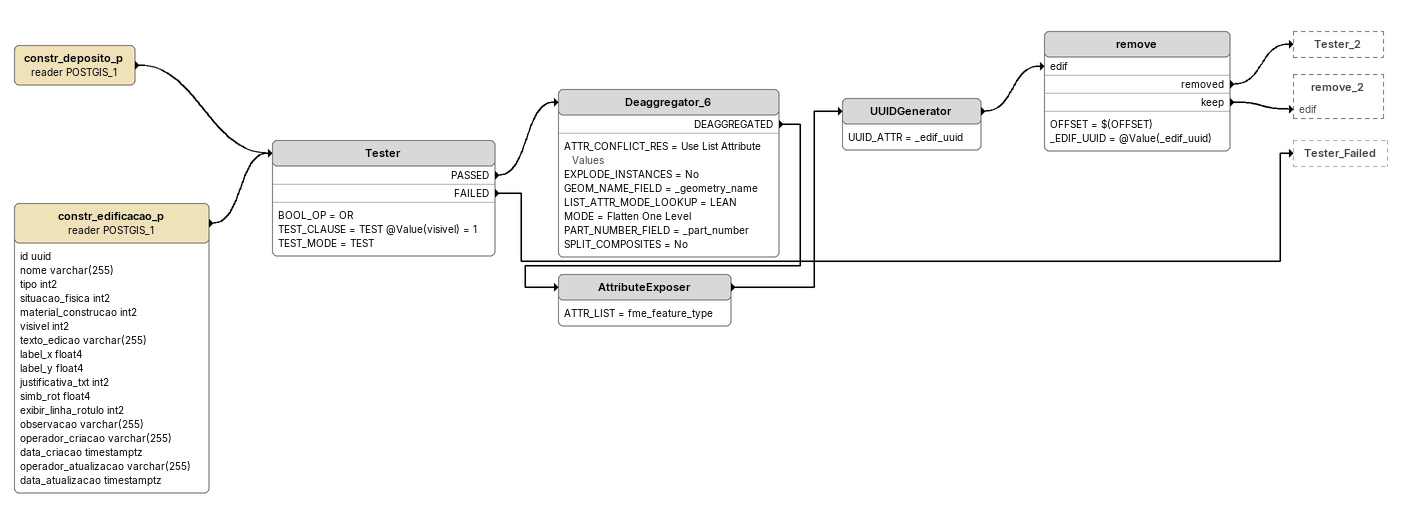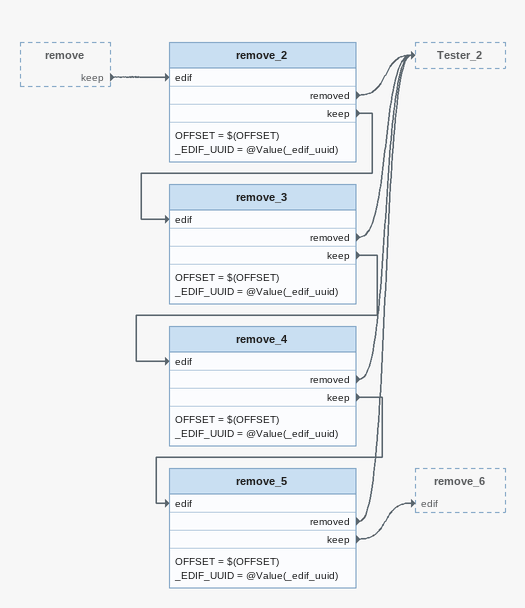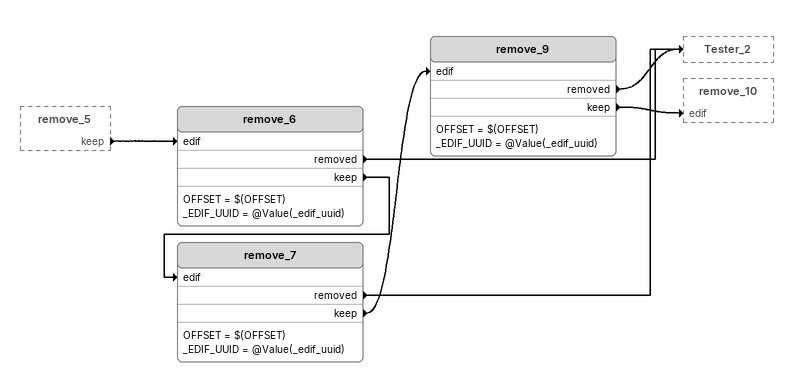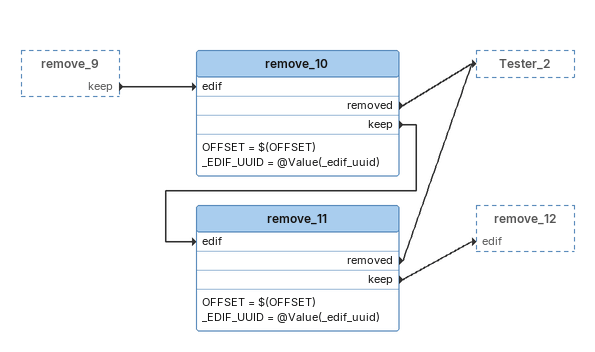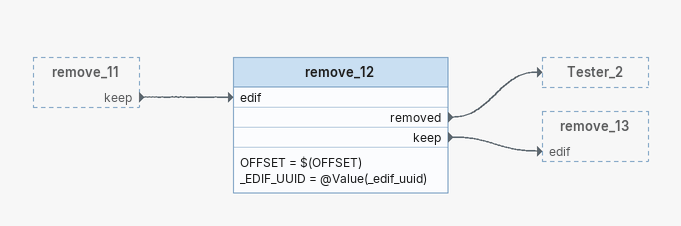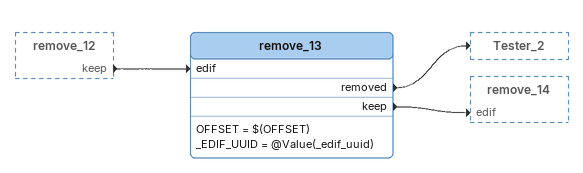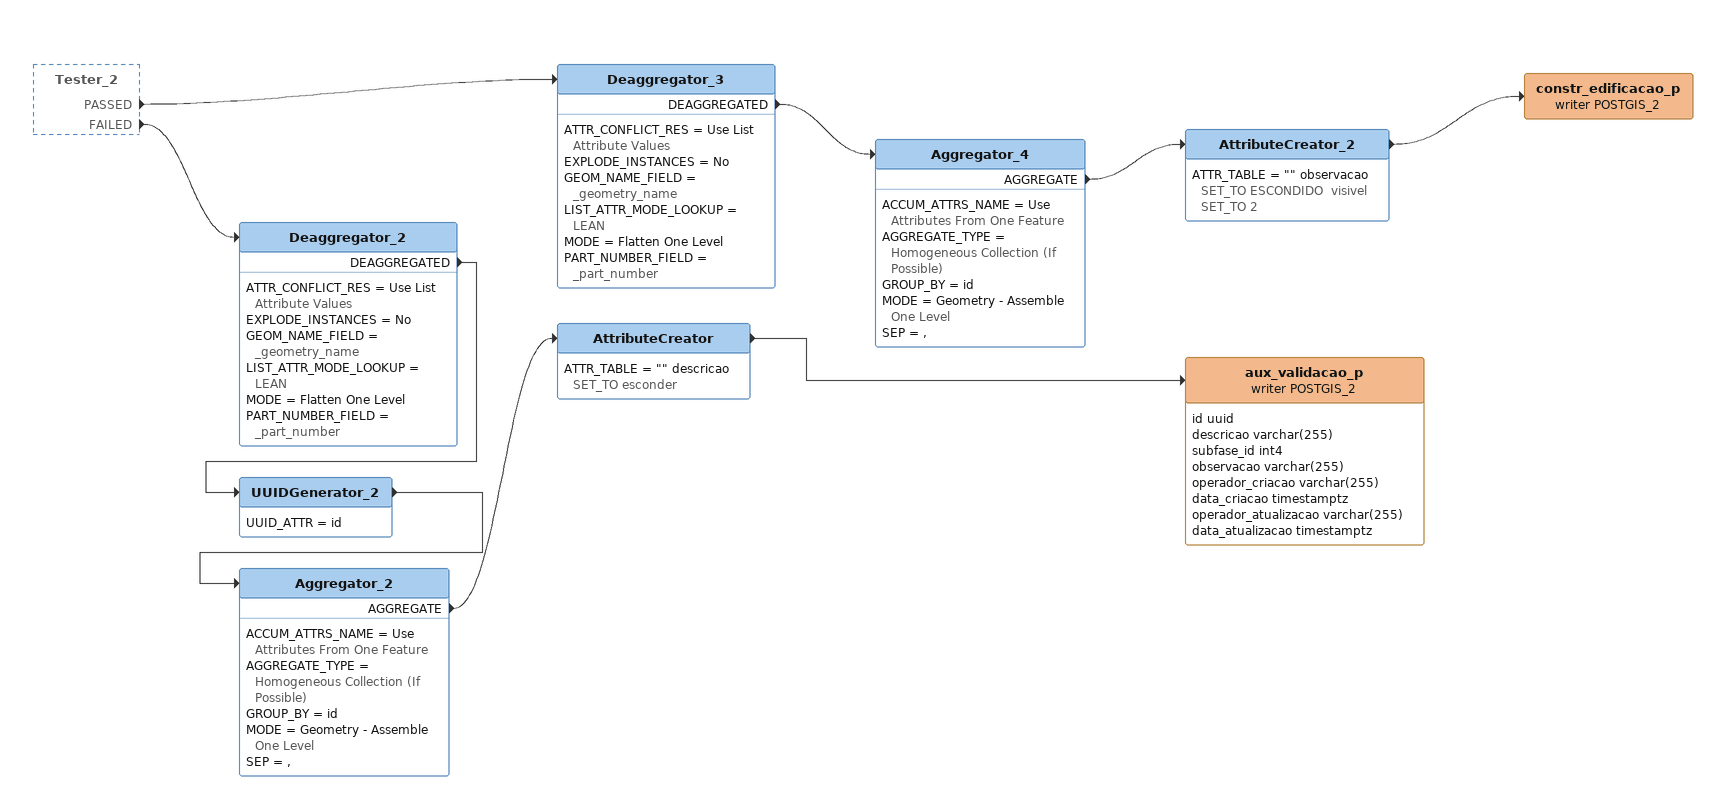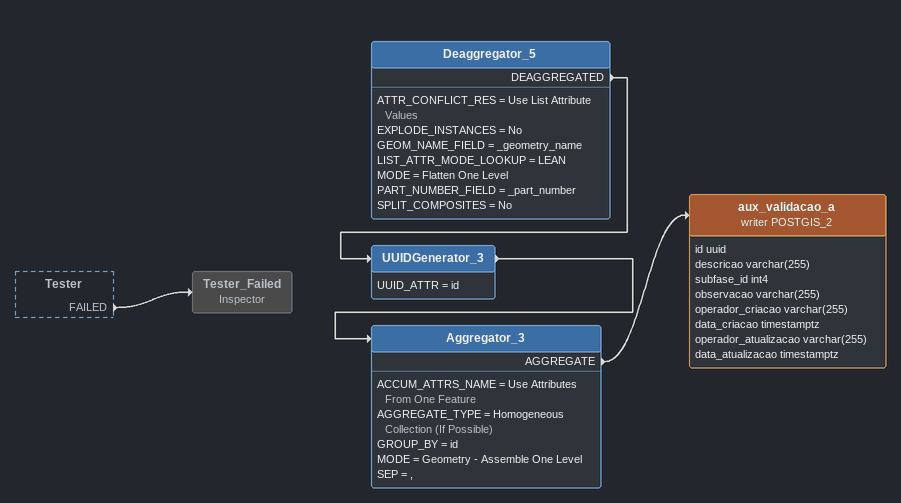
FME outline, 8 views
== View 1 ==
constr_deposito_p (reader POSTGIS_1)
    -> Tester
constr_edificacao_p (reader POSTGIS_1)
    attributes: id uuid, nome varchar(255), tipo int2, situacao_fisica int2, material_construcao int2, visivel int2, texto_edicao varchar(255), label_x float4, label_y float4, justificativa_txt int2, simb_rot float4, exibir_linha_rotulo int2, observacao varchar(255), operador_criacao varchar(255), data_criacao timestamptz, operador_atualizacao varchar(255), data_atualizacao timestamptz
    -> Tester
Tester
    BOOL_OP = OR
    TEST_CLAUSE = TEST @Value(visivel) = 1
    TEST_MODE = TEST
    PASSED -> Deaggregator_6
    FAILED -> Tester_Failed
Deaggregator_6
    ATTR_CONFLICT_RES = Use List Attribute Values
    EXPLODE_INSTANCES = No
    GEOM_NAME_FIELD = _geometry_name
    LIST_ATTR_MODE_LOOKUP = LEAN
    MODE = Flatten One Level
    PART_NUMBER_FIELD = _part_number
    SPLIT_COMPOSITES = No
    DEAGGREGATED -> AttributeExposer
AttributeExposer
    ATTR_LIST = fme_feature_type
    -> UUIDGenerator
UUIDGenerator
    UUID_ATTR = _edif_uuid
    -> remove [edif]
remove
    OFFSET = $(OFFSET)
    _EDIF_UUID = @Value(_edif_uuid)
    removed -> Tester_2
    keep -> remove_2 [edif]

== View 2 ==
remove [outside]
    keep -> remove_2 [edif]
remove_2
    OFFSET = $(OFFSET)
    _EDIF_UUID = @Value(_edif_uuid)
    removed -> Tester_2
    keep -> remove_3 [edif]
remove_3
    OFFSET = $(OFFSET)
    _EDIF_UUID = @Value(_edif_uuid)
    removed -> Tester_2
    keep -> remove_4 [edif]
remove_4
    OFFSET = $(OFFSET)
    _EDIF_UUID = @Value(_edif_uuid)
    removed -> Tester_2
    keep -> remove_5 [edif]
remove_5
    OFFSET = $(OFFSET)
    _EDIF_UUID = @Value(_edif_uuid)
    removed -> Tester_2
    keep -> remove_6 [edif]

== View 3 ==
remove_5 [outside]
    keep -> remove_6 [edif]
remove_6
    OFFSET = $(OFFSET)
    _EDIF_UUID = @Value(_edif_uuid)
    removed -> Tester_2
    keep -> remove_7 [edif]
remove_7
    OFFSET = $(OFFSET)
    _EDIF_UUID = @Value(_edif_uuid)
    removed -> Tester_2
    keep -> remove_9 [edif]
remove_9
    OFFSET = $(OFFSET)
    _EDIF_UUID = @Value(_edif_uuid)
    removed -> Tester_2
    keep -> remove_10 [edif]

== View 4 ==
remove_9 [outside]
    keep -> remove_10 [edif]
remove_10
    OFFSET = $(OFFSET)
    _EDIF_UUID = @Value(_edif_uuid)
    removed -> Tester_2
    keep -> remove_11 [edif]
remove_11
    OFFSET = $(OFFSET)
    _EDIF_UUID = @Value(_edif_uuid)
    removed -> Tester_2
    keep -> remove_12 [edif]

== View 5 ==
remove_11 [outside]
    keep -> remove_12 [edif]
remove_12
    OFFSET = $(OFFSET)
    _EDIF_UUID = @Value(_edif_uuid)
    removed -> Tester_2
    keep -> remove_13 [edif]

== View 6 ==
remove_12 [outside]
    keep -> remove_13 [edif]
remove_13
    OFFSET = $(OFFSET)
    _EDIF_UUID = @Value(_edif_uuid)
    removed -> Tester_2
    keep -> remove_14 [edif]

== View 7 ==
Tester_2 [outside]
    PASSED -> Deaggregator_3
    FAILED -> Deaggregator_2
Deaggregator_3
    ATTR_CONFLICT_RES = Use List Attribute Values
    EXPLODE_INSTANCES = No
    GEOM_NAME_FIELD = _geometry_name
    LIST_ATTR_MODE_LOOKUP = LEAN
    MODE = Flatten One Level
    PART_NUMBER_FIELD = _part_number
    DEAGGREGATED -> Aggregator_4
Aggregator_4
    ACCUM_ATTRS_NAME = Use Attributes From One Feature
    AGGREGATE_TYPE = Homogeneous Collection (If Possible)
    GROUP_BY = id
    MODE = Geometry - Assemble One Level
    SEP = ,
    AGGREGATE -> AttributeCreator_2
AttributeCreator_2
    ATTR_TABLE = "" observacao SET_TO ESCONDIDO  visivel SET_TO 2
    -> constr_edificacao_p (writer POSTGIS_2)
constr_edificacao_p (writer POSTGIS_2)
Deaggregator_2
    ATTR_CONFLICT_RES = Use List Attribute Values
    EXPLODE_INSTANCES = No
    GEOM_NAME_FIELD = _geometry_name
    LIST_ATTR_MODE_LOOKUP = LEAN
    MODE = Flatten One Level
    PART_NUMBER_FIELD = _part_number
    DEAGGREGATED -> UUIDGenerator_2
UUIDGenerator_2
    UUID_ATTR = id
    -> Aggregator_2
Aggregator_2
    ACCUM_ATTRS_NAME = Use Attributes From One Feature
    AGGREGATE_TYPE = Homogeneous Collection (If Possible)
    GROUP_BY = id
    MODE = Geometry - Assemble One Level
    SEP = ,
    AGGREGATE -> AttributeCreator
AttributeCreator
    ATTR_TABLE = "" descricao SET_TO esconder
    -> aux_validacao_p (writer POSTGIS_2)
aux_validacao_p (writer POSTGIS_2)
    attributes: id uuid, descricao varchar(255), subfase_id int4, observacao varchar(255), operador_criacao varchar(255), data_criacao timestamptz, operador_atualizacao varchar(255), data_atualizacao timestamptz

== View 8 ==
Tester [outside]
    FAILED -> Tester_Failed
Tester_Failed: Inspector [off]
Deaggregator_5
    ATTR_CONFLICT_RES = Use List Attribute Values
    EXPLODE_INSTANCES = No
    GEOM_NAME_FIELD = _geometry_name
    LIST_ATTR_MODE_LOOKUP = LEAN
    MODE = Flatten One Level
    PART_NUMBER_FIELD = _part_number
    SPLIT_COMPOSITES = No
    DEAGGREGATED -> UUIDGenerator_3
UUIDGenerator_3
    UUID_ATTR = id
    -> Aggregator_3
Aggregator_3
    ACCUM_ATTRS_NAME = Use Attributes From One Feature
    AGGREGATE_TYPE = Homogeneous Collection (If Possible)
    GROUP_BY = id
    MODE = Geometry - Assemble One Level
    SEP = ,
    AGGREGATE -> aux_validacao_a (writer POSTGIS_2)
aux_validacao_a (writer POSTGIS_2)
    attributes: id uuid, descricao varchar(255), subfase_id int4, observacao varchar(255), operador_criacao varchar(255), data_criacao timestamptz, operador_atualizacao varchar(255), data_atualizacao timestamptz
